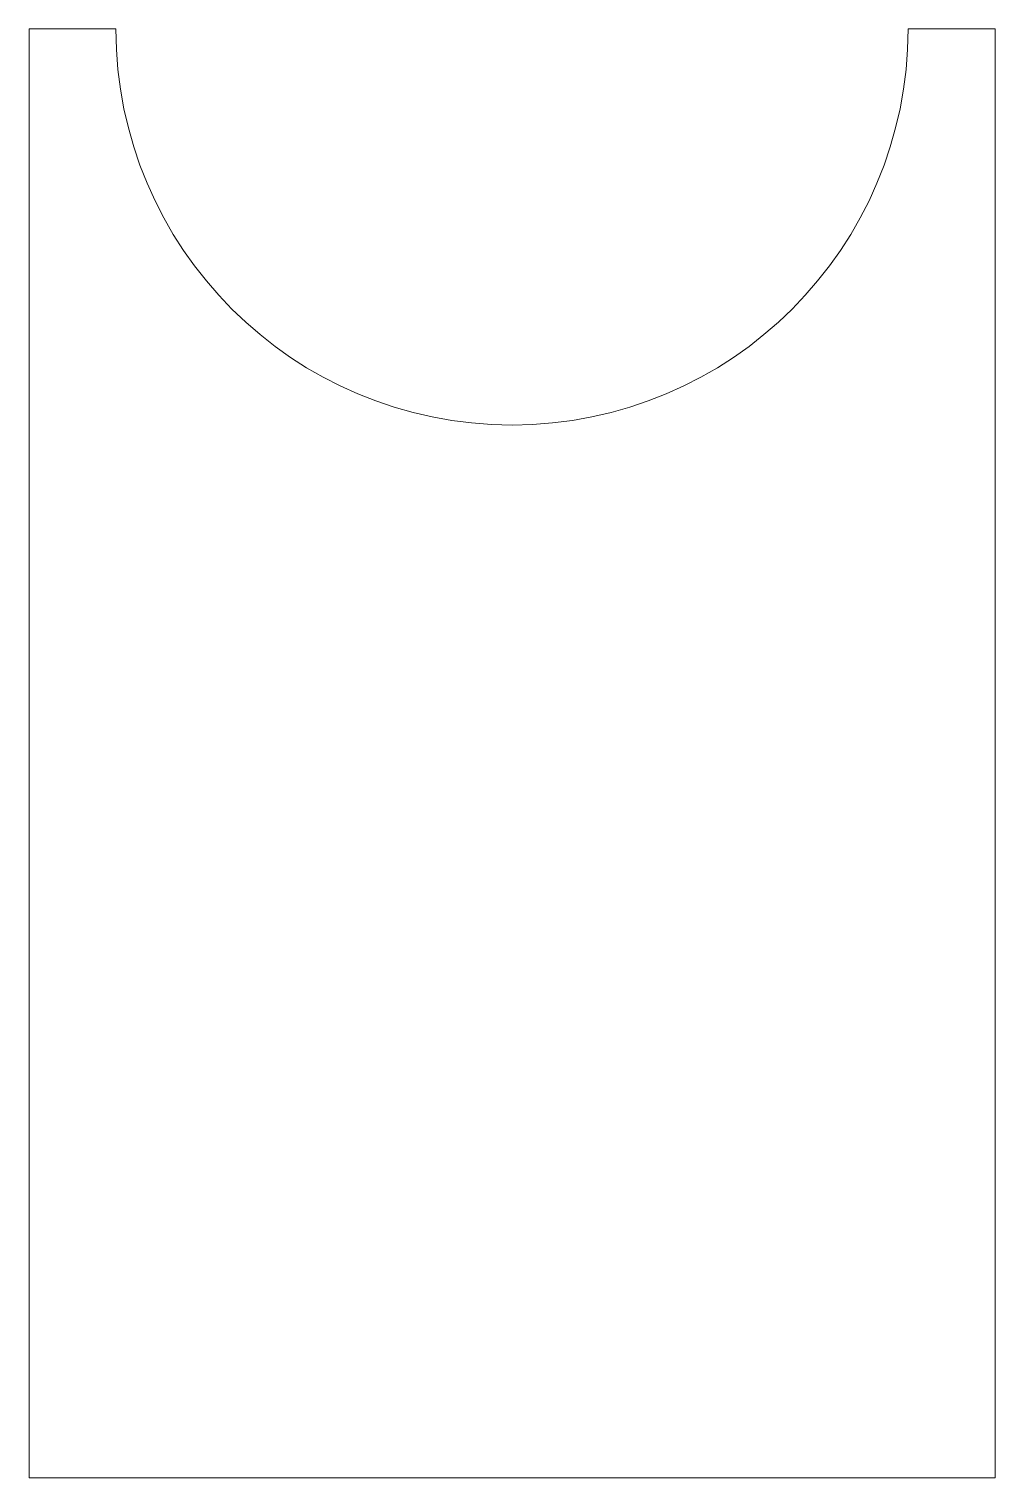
# Model space of a CAD drawing. Header units: millimetres. Extents: x 24 to 124, y 106 to 256.
import ezdxf

# ---------------------------------------------------------------- set-up
doc = ezdxf.new("R2010")
doc.units = ezdxf.units.MM

msp = doc.modelspace()

# ---------------------------------------------------------------- linework, layer by layer
at = {"color": 7, "linetype": 'Continuous', "lineweight": 18}
for p, q in [((23.61, 255.51), (32.61, 255.51)), ((23.61, 255.51), (23.61, 105.51)), ((114.61, 255.51), (123.61, 255.51)), ((123.61, 255.51), (123.61, 105.51)), ((23.61, 105.51), (123.61, 105.51))]:
    msp.add_line(p, q, dxfattribs=at)
msp.add_arc((73.61, 255.51), 41, 180, 0, dxfattribs=at)

doc.saveas('drawing.dxf')
